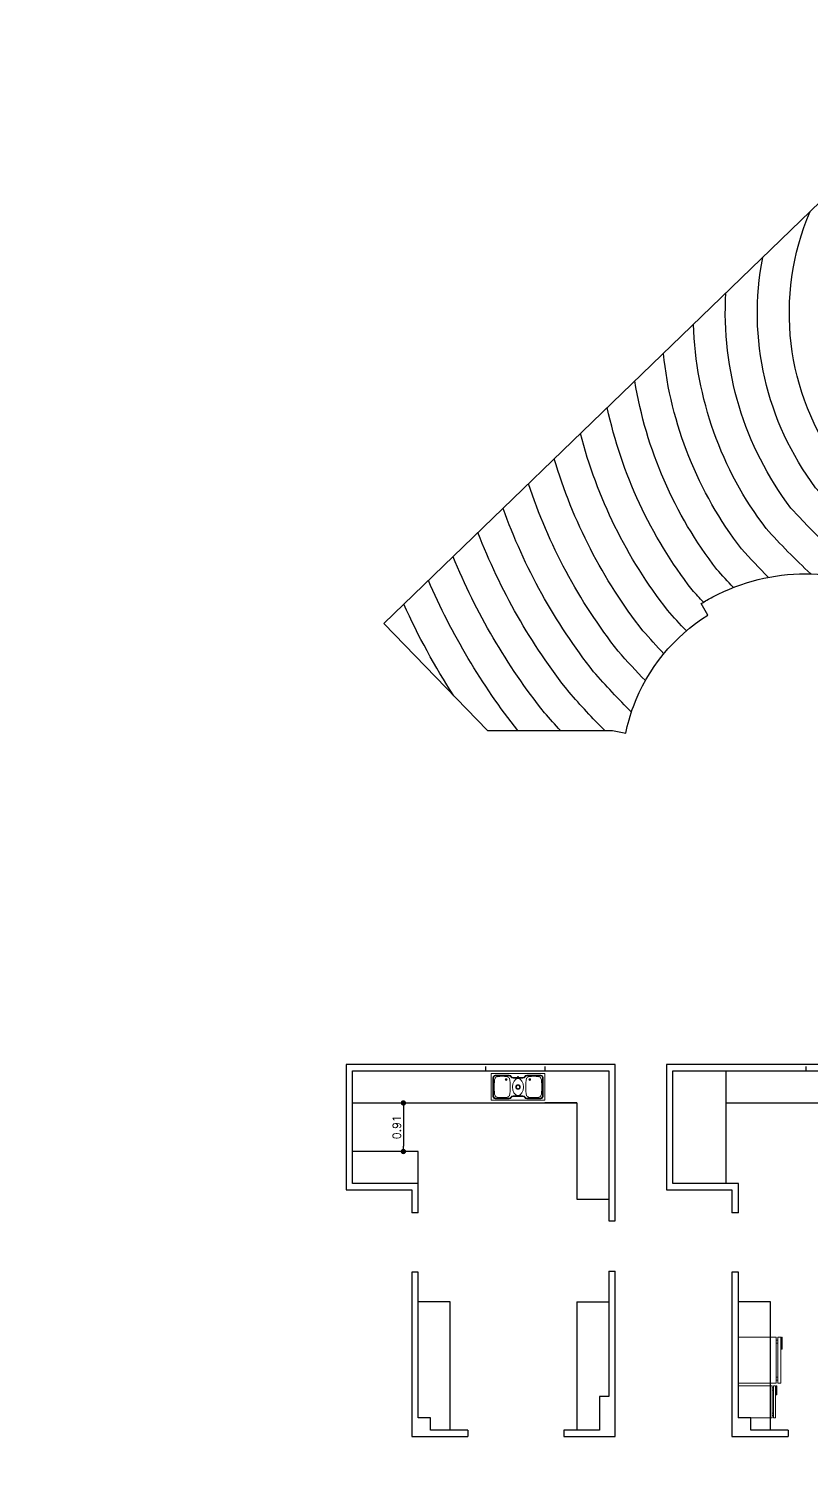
# Model space of a CAD drawing. Header units: metres. Extents: x 2217 to 2595, y -381 to -273.
# Drawn here: x 2456.22 to 2470.88, y -356.21 to -329.16 of the extents above; entities that cross this region are included whole.
import ezdxf

# ---------------------------------------------------------------- set-up
doc = ezdxf.new("R2010")
doc.units = ezdxf.units.M
doc.header["$LTSCALE"] = 0.5
doc.header["$MEASUREMENT"] = 0
doc.header["$PDMODE"] = 3
doc.header["$PDSIZE"] = -1
doc.linetypes.add('DOT2', pattern=[0.125, 0, -0.125])
doc.layers.add('A-POOL', color=152, linetype='Continuous')
doc.layers.add('ceramic', color=6, linetype='Continuous')
doc.layers.add('A-Wall', color=7, linetype='Continuous', lineweight=30)
doc.layers.add('SAN', color=64, linetype='Continuous', lineweight=13)
doc.styles.add('ROMANS', font='romans.shx')
doc.dimstyles.new('dim50', dxfattribs={"dimscale": 50, "dimtxt": 0.003, "dimasz": 0.002, "dimexe": 0.001, "dimexo": 0.001, "dimgap": 0.001, "dimtad": 1, "dimzin": 0, "dimdsep": 46, "dimtxsty": 'ROMANS', "dimblk": 'DOT', "dimcen": 0, "dimclrd": 5, "dimclre": 1, "dimclrt": 7, "dimadec": 0, "dimazin": 0, "dimtfac": 1, "dimtix": 1, "dimtmove": 2, "dimatfit": 3, "dimldrblk": 'DTICK', "dimfxl": 1, "dimtolj": 1, "dimtzin": 0, "dimlwe": 20, "dimarcsym": 0})

# ---------------------------------------------------------------- blocks, each defined once
blk = doc.blocks.new('_Dot')
at = {"color": 0, "linetype": 'ByBlock', "lineweight": -2}
blk.add_line((-0.5, 0), (-1, 0), dxfattribs=at)
at = {"color": 0, "linetype": 'ByBlock', "const_width": 0.5}
blk.add_lwpolyline([(-0.25, 0, 1), (0.25, 0, 1)], format="xyb", close=True, dxfattribs=at)
blk = doc.blocks.new('*D250')
at = {"layer": 'A-Wall', "color": 1, "linetype": 'DOT2', "lineweight": 20, "ltscale": 0.5, "transparency": 16777216}
for p, q in [((2463.212, -349.292), (2463.19, -349.292)), ((2463.212, -350.202), (2463.19, -350.202))]:
    blk.add_line(p, q, dxfattribs=at)
at = {"layer": 'A-Wall', "color": 5, "lineweight": -2, "ltscale": 0.5, "transparency": 16777216}
blk.add_line((2463.24, -349.392), (2463.24, -350.102), dxfattribs=at)
at = {"layer": 'DEFPOINTS', "color": 0, "ltscale": 0.5, "transparency": 16777216}
for p in [(2463.262, -349.292), (2463.24, -350.202), (2463.262, -350.202)]:
    blk.add_point(p, dxfattribs=at)
at = {"layer": 'A-Wall', "color": 5, "lineweight": -2, "ltscale": 0.5, "transparency": 16777216, "xscale": 0.1, "yscale": 0.1, "zscale": 0.1}
for p, rotation in [((2463.24, -349.292), 90), ((2463.24, -350.202), 270)]:
    blk.add_blockref('_Dot', p, dxfattribs=dict(at, rotation=rotation))
at = {"layer": 'A-Wall', "color": 7, "ltscale": 0.5, "transparency": 16777216, "insert": (2463.115, -349.747), "char_height": 0.15, "attachment_point": 5, "rotation": 90, "style": 'ROMANS'}
blk.add_mtext('\\A1;0.91', dxfattribs=at)
blk = doc.blocks.new('DTICK')
for p, q in [((-1.21, 0), (1.21, 0)), ((0, 1.21), (0, -1.21))]:
    blk.add_line(p, q)
at = {"color": 3}
blk.add_line((-0.63, -0.63), (0.63, 0.63), dxfattribs=at)
blk = doc.blocks.new('ref')
for p, q in [((0, 0), (0.009, 0.843)), ((0.009, 0.843), (0.707, 0.835)), ((0.707, 0.835), (0.698, -0.009)), ((0.734, 0.835), (0.725, -0.009)), ((0.789, 0.835), (0.734, 0.835)), ((0.789, 0.835), (0.78, -0.009)), ((0.707, 0.78), (0.734, 0.78)), ((0.707, 0.725), (0.734, 0.725)), ((0, 0), (0.698, -0.009)), ((0.698, 0.102), (0.725, 0.102)), ((0.698, 0.047), (0.725, 0.047)), ((0.794, 0.116), (0.78, 0.116)), ((0.794, 0.088), (0.78, 0.088)), ((0.794, 0.212), (0.794, -0.009)), ((0.808, 0.212), (0.794, 0.212)), ((0.808, 0.212), (0.808, -0.009)), ((0.78, -0.009), (0.725, -0.009)), ((0.808, -0.009), (0.794, -0.009))]:
    blk.add_line(p, q)
blk = doc.blocks.new('Freezer')
for p, q in [((-0.721, -0.169), (-0.721, 0)), ((-0.721, 0), (-0.711, 0)), ((-0.711, -0.169), (-0.711, 0)), ((-0.7, -0.6), (-0.7, 0)), ((-0.7, 0), (-0.658, 0)), ((-0.658, -0.6), (-0.658, 0)), ((0, 0), (-0.637, 0)), ((-0.637, -0.6), (-0.637, 0)), ((0, 0), (0, -0.6)), ((-0.721, -0.169), (-0.711, -0.169)), ((-0.711, -0.074), (-0.7, -0.074)), ((-0.711, -0.095), (-0.7, -0.095)), ((-0.637, -0.042), (-0.658, -0.042)), ((-0.637, -0.084), (-0.658, -0.084)), ((-0.637, -0.516), (-0.658, -0.516)), ((-0.7, -0.6), (-0.658, -0.6)), ((-0.637, -0.558), (-0.658, -0.558)), ((0, -0.6), (-0.637, -0.6))]:
    blk.add_line(p, q)
blk = doc.blocks.new('9')
for p, q in [((0, 0.49), (0, 0)), ((0, 0.49), (0.98, 0.49)), ((0.041, 0.07), (0.041, 0.42)), ((0.07, 0.449), (0.33, 0.449)), ((0.399, 0.409), (0.581, 0.409)), ((0.65, 0.449), (0.899, 0.449)), ((0.939, 0.409), (0.939, 0.07)), ((0.98, 0.49), (0.98, 0)), ((0, 0), (0.98, 0)), ((0.33, 0.041), (0.07, 0.041)), ((0.581, 0.081), (0.399, 0.081)), ((0.91, 0.041), (0.65, 0.041))]:
    blk.add_line(p, q)
blk.add_lwpolyline([(0.95, 0.42), (0.95, 0.07, -0.414214), (0.91, 0.03), (0.65, 0.03, -0.267949), (0.615, 0.05, 0.267949), (0.581, 0.07), (0.399, 0.07, 0.267949), (0.365, 0.05, -0.267949), (0.33, 0.03), (0.07, 0.03, -0.414214), (0.03, 0.07), (0.03, 0.42, -0.414214), (0.07, 0.46), (0.33, 0.46, -0.267949), (0.365, 0.44, 0.267949), (0.399, 0.42), (0.581, 0.42, 0.267949), (0.615, 0.44, -0.267949), (0.65, 0.46), (0.91, 0.46, -0.294361)], format="xyb", close=True)
for points in [[(0.342, 0.357), (0.339, 0.377), (0.336, 0.393), (0.331, 0.406), (0.324, 0.416), (0.316, 0.424), (0.306, 0.429), (0.294, 0.433), (0.279, 0.436), (0.262, 0.438), (0.242, 0.44), (0.222, 0.441), (0.2, 0.441), (0.178, 0.441), (0.158, 0.44), (0.138, 0.438), (0.121, 0.436), (0.106, 0.433), (0.094, 0.429), (0.084, 0.424), (0.076, 0.416), (0.069, 0.406), (0.064, 0.393), (0.061, 0.377), (0.058, 0.357), (0.056, 0.333), (0.054, 0.305), (0.053, 0.276), (0.053, 0.245), (0.053, 0.214), (0.054, 0.185), (0.056, 0.157), (0.058, 0.133), (0.061, 0.113), (0.064, 0.097), (0.069, 0.084), (0.076, 0.074), (0.084, 0.066), (0.094, 0.061), (0.106, 0.057), (0.121, 0.054), (0.138, 0.052), (0.158, 0.05), (0.178, 0.049), (0.2, 0.049), (0.222, 0.049), (0.242, 0.05), (0.262, 0.052), (0.279, 0.054), (0.294, 0.057), (0.306, 0.061), (0.316, 0.066), (0.324, 0.074), (0.331, 0.084), (0.336, 0.097), (0.339, 0.113), (0.342, 0.133), (0.344, 0.157), (0.346, 0.185), (0.347, 0.214), (0.347, 0.245), (0.347, 0.276), (0.346, 0.305), (0.344, 0.333)], [(0.638, 0.357), (0.641, 0.377), (0.644, 0.393), (0.649, 0.406), (0.656, 0.416), (0.664, 0.424), (0.674, 0.429), (0.686, 0.433), (0.701, 0.436), (0.718, 0.438), (0.738, 0.44), (0.758, 0.441), (0.78, 0.441), (0.802, 0.441), (0.822, 0.44), (0.842, 0.438), (0.859, 0.436), (0.874, 0.433), (0.886, 0.429), (0.896, 0.424), (0.904, 0.416), (0.911, 0.406), (0.916, 0.393), (0.919, 0.377), (0.922, 0.357), (0.924, 0.333), (0.926, 0.305), (0.927, 0.276), (0.927, 0.245), (0.927, 0.214), (0.926, 0.185), (0.924, 0.157), (0.922, 0.133), (0.919, 0.113), (0.916, 0.097), (0.911, 0.084), (0.904, 0.074), (0.896, 0.066), (0.886, 0.061), (0.874, 0.057), (0.859, 0.054), (0.842, 0.052), (0.822, 0.05), (0.802, 0.049), (0.78, 0.049), (0.758, 0.049), (0.738, 0.05), (0.718, 0.052), (0.701, 0.054), (0.686, 0.057), (0.674, 0.061), (0.664, 0.066), (0.656, 0.074), (0.649, 0.084), (0.644, 0.097), (0.641, 0.113), (0.638, 0.133), (0.636, 0.157), (0.634, 0.185), (0.633, 0.214), (0.633, 0.245), (0.633, 0.276), (0.634, 0.305), (0.636, 0.333)]]:
    blk.add_lwpolyline(points, close=True)
for centre, radius in [((0.274, 0.38), 0.0166), ((0.274, 0.38), 0.0121), ((0.49, 0.245), 0.0416), ((0.49, 0.245), 0.0329), ((0.49, 0.431), 0.0069), ((0.706, 0.38), 0.0166), ((0.706, 0.38), 0.0121)]:
    blk.add_circle(centre, radius)
for centre, radius, start, end in [((0.07, 0.42), 0.029, 90, 180), ((0.33, 0.42), 0.029, 30, 90), ((0.399, 0.46), 0.051, 210, 270), ((0.581, 0.46), 0.051, 270, 330), ((0.65, 0.42), 0.029, 90, 150), ((0.899, 0.409), 0.04, 0, 90), ((0.07, 0.07), 0.029, 180, 270), ((0.33, 0.07), 0.029, 270, 330), ((0.399, 0.03), 0.051, 90, 150), ((0.581, 0.03), 0.051, 30, 90), ((0.65, 0.07), 0.029, 210, 270), ((0.91, 0.07), 0.029, 270, 0)]:
    blk.add_arc(centre, radius, start, end)
blk.add_ellipse((0.491, 0.245), major_axis=(-0.001, 0.154), ratio=0.65934)
blk = doc.blocks.new('*D318')
at = {"layer": 'ceramic', "color": 5, "lineweight": -2, "ltscale": 0.5, "transparency": 16777216}
for p, q in [((2571.034, -352.616), (2574.918, -348.658)), ((2281.125, -354.984), (2281.125, -356.062))]:
    blk.add_line(p, q, dxfattribs=at)
at = {"layer": 'ceramic', "color": 1, "linetype": 'DOT2', "lineweight": 20, "ltscale": 0.5, "transparency": 16777216}
for p, q in [((2574.955, -348.554), (2574.953, -348.551)), ((2570.931, -352.655), (2570.928, -352.653)), ((2281.34, -354.884), (2281.075, -354.884)), ((2281.34, -356.162), (2281.075, -356.162))]:
    blk.add_line(p, q, dxfattribs=at)
at = {"layer": 'DEFPOINTS', "color": 0, "ltscale": 0.5, "transparency": 16777216}
for p in [(2574.988, -348.586), (2574.991, -348.589), (2570.966, -352.69), (2281.39, -354.884), (2281.125, -356.162), (2281.39, -356.162)]:
    blk.add_point(p, dxfattribs=at)
at = {"layer": 'ceramic', "color": 5, "lineweight": -2, "ltscale": 0.5, "transparency": 16777216, "xscale": 0.1, "yscale": 0.1, "zscale": 0.1}
for p, rotation in [((2574.988, -348.586), 45.54088658833057), ((2570.964, -352.688), 225.5408865883306), ((2281.125, -354.884), 90), ((2281.125, -356.162), 270)]:
    blk.add_blockref('_Dot', p, dxfattribs=dict(at, rotation=rotation))
at = {"layer": 'ceramic', "color": 7, "ltscale": 0.5, "transparency": 16777216, "char_height": 0.15, "attachment_point": 5, "style": 'ROMANS'}
for s, insert, rotation in [('\\A1;5.75', (2572.887, -350.55), 45.5409), ('\\A1;1.28', (2281, -355.523), 90)]:
    blk.add_mtext(s, dxfattribs=dict(at, insert=insert, rotation=rotation))

msp = doc.modelspace()

# ---------------------------------------------------------------- linework, layer by layer
at = {"layer": 'A-POOL', "ltscale": 0.5}
for points in [[(2488.8139, -332.7142, -0.2124276), (2487.9561, -337.0855, -0.4537975), (2471.4284, -337.3784, -0.2661103), (2470.8598, -332.5848)], [(2476.6571, -341.2131, -0.1468159), (2470.9644, -337.7599, -0.2121071), (2469.9731, -333.4424)], [(2476.5631, -341.8084, -0.1486016), (2470.501, -338.142, -0.179512), (2469.2842, -334.1087)], [(2470.8731, -339.3744, -0.0233167), (2470.0381, -338.5244, -0.1563161), (2468.6758, -334.697)], [(2470.0767, -339.4394, -0.0136585), (2469.5755, -338.9073, -0.1385763), (2468.1121, -335.2423)], [(2469.424, -339.6286, -0.0082117), (2469.1133, -339.2904, -0.1244163), (2467.5766, -335.7602)], [(2468.8621, -339.9065, -0.0053847), (2468.6513, -339.6737, -0.1127799), (2467.0606, -336.2592)], [(2468.5432, -340.4437, -0.0086274), (2468.1895, -340.0573, -0.1030097), (2466.5588, -336.7445)], [(2468.1218, -340.8713, -0.0092418), (2467.7279, -340.441, -0.0946688), (2466.0677, -337.2195)], [(2467.7749, -341.3766, -0.0114517), (2467.2664, -340.8248, -0.0874518), (2465.5849, -337.6865)], [(2467.5126, -341.9664, -0.0152633), (2466.8051, -341.2088, -0.0811377), (2465.1087, -338.1471, -0.0811377)], [(2467.0118, -342.3131, -0.0139682), (2466.3439, -341.5929, -0.0755617), (2464.6378, -338.6024)], [(2466.1843, -342.3131, -0.0062068), (2465.8828, -341.9771, -0.0705979), (2464.1715, -339.0535)], [(2465.3836, -342.3131, -0.0649252), (2463.7088, -339.501)], [(2464.1827, -341.6612, -0.0368866), (2463.2492, -339.9455)]]:
    msp.add_lwpolyline(points, format="xyb", dxfattribs=at)
at = {"layer": 'A-Wall', "ltscale": 0.5}
for p, q in [((2462.2874, -350.8025), (2462.2874, -348.6925)), ((2462.2874, -348.6925), (2467.0874, -348.6925)), ((2467.0874, -348.6925), (2467.0874, -351.5025)), ((2468.2874, -350.8025), (2468.2874, -348.6925)), ((2468.2874, -348.6925), (2473.0874, -348.6925)), ((2469.2874, -350.8025), (2469.2874, -348.6925)), ((2462.2874, -349.2925), (2466.4874, -349.2925)), ((2466.4874, -349.2925), (2465.8874, -349.2925)), ((2466.4874, -349.2925), (2466.4874, -351.0925)), ((2469.2874, -349.2925), (2472.4874, -349.2925)), ((2463.5174, -350.2025), (2462.2874, -350.2025)), ((2463.5174, -350.8025), (2463.5174, -350.2025)), ((2463.5174, -350.8025), (2462.2874, -350.8025)), ((2463.5174, -351.3525), (2463.5174, -350.8025)), ((2469.5174, -350.8025), (2468.2874, -350.8025)), ((2469.5174, -351.3525), (2469.5174, -350.8025)), ((2466.4874, -351.0925), (2467.0874, -351.0925)), ((2463.5174, -351.3525), (2463.3974, -351.3525)), ((2469.5174, -351.3525), (2469.3974, -351.3525)), ((2467.0874, -351.5025), (2467.2074, -351.5025)), ((2463.5174, -352.4625), (2463.3974, -352.4625)), ((2463.5174, -355.1925), (2463.5174, -352.4625)), ((2467.0874, -352.4425), (2467.0874, -354.7925)), ((2467.0874, -352.4425), (2467.2074, -352.4425)), ((2469.5174, -352.4625), (2469.3974, -352.4625)), ((2469.5174, -355.1925), (2469.5174, -352.4625)), ((2464.1174, -353.0225), (2463.5174, -353.0225)), ((2464.1174, -355.4225), (2464.1174, -353.0225)), ((2466.4874, -353.0225), (2467.0874, -353.0225)), ((2466.4874, -353.0225), (2466.4874, -355.4225)), ((2470.1174, -353.0225), (2469.5174, -353.0225)), ((2470.1174, -355.4225), (2470.1174, -353.0225)), ((2467.0874, -354.7925), (2466.9174, -354.7925)), ((2466.9174, -354.7925), (2466.9174, -355.4225)), ((2463.7474, -355.1925), (2463.5174, -355.1925)), ((2463.7474, -355.4225), (2463.7474, -355.1925)), ((2464.4474, -355.4225), (2463.7474, -355.4225)), ((2464.4474, -355.4225), (2464.4474, -355.5425)), ((2466.9174, -355.4225), (2466.2474, -355.4225)), ((2466.2474, -355.4225), (2466.2474, -355.5425)), ((2469.7474, -355.1925), (2469.5174, -355.1925)), ((2469.7474, -355.4225), (2469.7474, -355.1925)), ((2470.4474, -355.4225), (2469.7474, -355.4225)), ((2470.4474, -355.4225), (2470.4474, -355.5425))]:
    msp.add_line(p, q, dxfattribs=at)
msp.add_lwpolyline([(2474.4008, -329.1601), (2462.8741, -340.3082), (2464.8131, -342.3131), (2467.1602, -342.3131), (2467.4051, -342.3631, -0.0382344), (2467.551, -341.8584, -0.1647337), (2468.946, -340.1484), (2468.8209, -339.9318, -0.0166269), (2469.0374, -339.8068), (2469.0374, -339.8068, -0.2498723), (2472.5088, -339.8068)], format="xyb", dxfattribs=at)
for points in [[(2467.2074, -351.5025), (2467.2074, -348.5725), (2462.1674, -348.5725), (2462.1674, -350.9225), (2463.3974, -350.9225), (2463.3974, -351.3525)], [(2464.7874, -348.6925), (2464.7874, -348.6057)], [(2465.8874, -348.6057), (2465.8874, -348.6925)], [(2473.2074, -351.5025), (2473.2074, -348.5725), (2468.1674, -348.5725), (2468.1674, -350.9225), (2469.3974, -350.9225), (2469.3974, -351.3525)], [(2470.7874, -348.6925), (2470.7874, -348.6057)], [(2463.3974, -352.4625), (2463.3974, -355.5425), (2464.4474, -355.5425)], [(2466.2474, -355.5425), (2467.2074, -355.5425), (2467.2074, -352.4425)], [(2469.3974, -352.4625), (2469.3974, -355.5425), (2470.4474, -355.5425)]]:
    msp.add_lwpolyline(points, dxfattribs=at)

# ---------------------------------------------------------------- block references
at = {"layer": 'SAN', "xscale": -1.020408163265761, "yscale": 1.020408163265761, "zscale": 1.020408163265761}
msp.add_blockref('9', (2465.8874, -349.2425), dxfattribs=at)
at = {"layer": 'SAN', "xscale": -1.019531250003968, "yscale": 1.019531250003968, "zscale": 1.019531250003968, "rotation": 179.3911000392023}
msp.add_blockref('ref', (2469.5148, -353.6825), dxfattribs=at)
at = {"layer": 'SAN', "xscale": -1}
msp.add_blockref('Freezer', (2469.5148, -354.5925), dxfattribs=at)

# ---------------------------------------------------------------- dimensions: what is measured, and where the dimension line sits
at = {"layer": 'A-Wall', "ltscale": 0.5}
dim = msp.add_linear_dim(base=(2463.2395, -350.2025), p1=(2463.2621, -349.2925), p2=(2463.2621, -350.2025), angle=90, dimstyle='dim50', dxfattribs=at)
dim.commit()
dim.dimension.update_dxf_attribs({"geometry": '*D250', "text_midpoint": (2463.1145, -349.7475)})
at = {"layer": 'ceramic', "ltscale": 0.5}
dim = msp.add_linear_dim(base=(2281.1253, -356.1616), p1=(2281.3898, -354.8843), p2=(2281.3898, -356.1616), angle=90, dimstyle='dim50', dxfattribs=at)
dim.commit()
dim.dimension.update_dxf_attribs({"geometry": '*D318', "text_midpoint": (2281.0003, -355.5229)})
dim = msp.add_aligned_dim(p1=(2570.9663, -352.6905), p2=(2574.9912, -348.5889), distance=0.0038, dimstyle='dim50', dxfattribs=at)
dim.commit()
dim.dimension.update_dxf_attribs({"geometry": '*D318', "text_midpoint": (2572.8868, -350.5495)})

doc.saveas('drawing.dxf')
